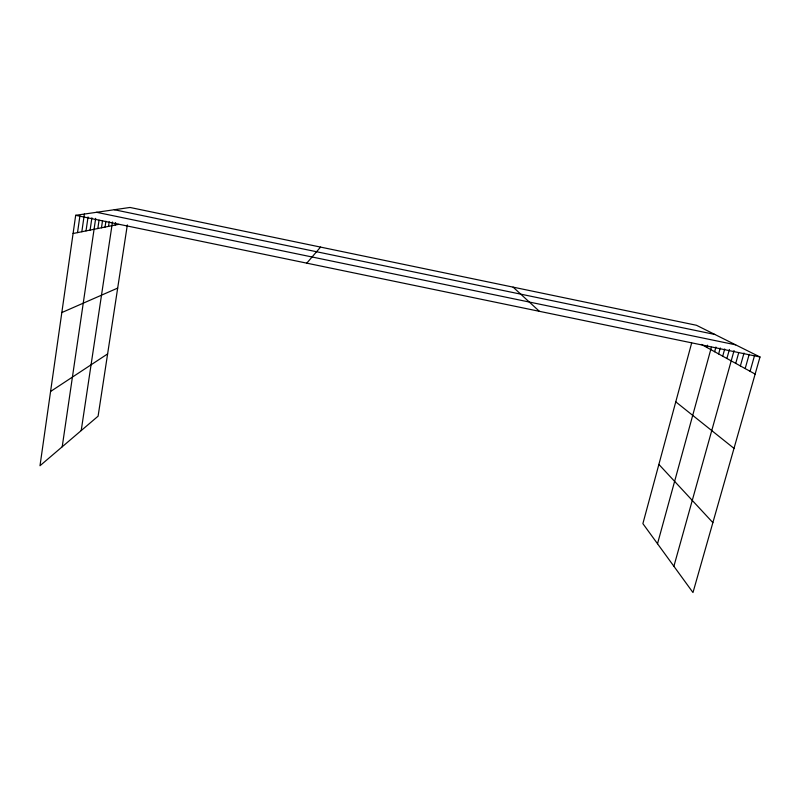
<?xml version="1.0" encoding="UTF-8"?>
<svg xmlns="http://www.w3.org/2000/svg" width="800" height="800" viewBox="0 0 800 800"><rect width="100%" height="100%" fill="white"/><g stroke="black" fill="none" stroke-linecap="round" stroke-linejoin="round"><path stroke-width="1.2" d="M691.66 342.99L642.89 523.63L692.98 592.54L760 356.99L696.45 325.27L130.01 207.46L75.68 215.31L40 465.73L98.1 416.17L127.34 224.91M77.52 232.62L79.92 215.87M81.83 231.75L84.38 214.05M86.02 230.9L88.05 216.94M90.1 230.08L91.89 217.78M62.21 446.78L95.67 218.36M97.82 228.53L99.06 220.14M101.48 227.79L102.53 220.69M105.05 227.07L105.91 221.23M108.52 226.37L109.21 221.75M81.21 430.58L112.47 222M115.23 225.02L115.59 222.59M706.95 347.48L707.57 345.18M657.51 543.74L711.39 347.25M714.64 351.73L715.93 347.02M718.63 353.93L720.27 347.98M722.71 356.18L724.71 348.96M726.9 358.49L729.41 349.45M673.89 566.28L734.07 350.56M735.73 363.37L738.65 352.94M740.39 365.94L744.02 353.03M745.17 368.58L749.2 354.31M750.09 371.29L754.55 355.55M306.78 263.16L320.55 247.09M50.58 391.48L107.62 353.91M61.82 312.56L117.68 288.09M73.08 233.51L118.46 224.37M114.31 209.73L714.89 334.47M96.56 212.29L735.66 344.84M75.68 215.31L760 356.99M701.42 344.43L755.14 374.08M675.77 401.84L734 448.37M513.1 287.13L539.39 311.32M658.88 464.41L712.87 522.62"/></g></svg>
